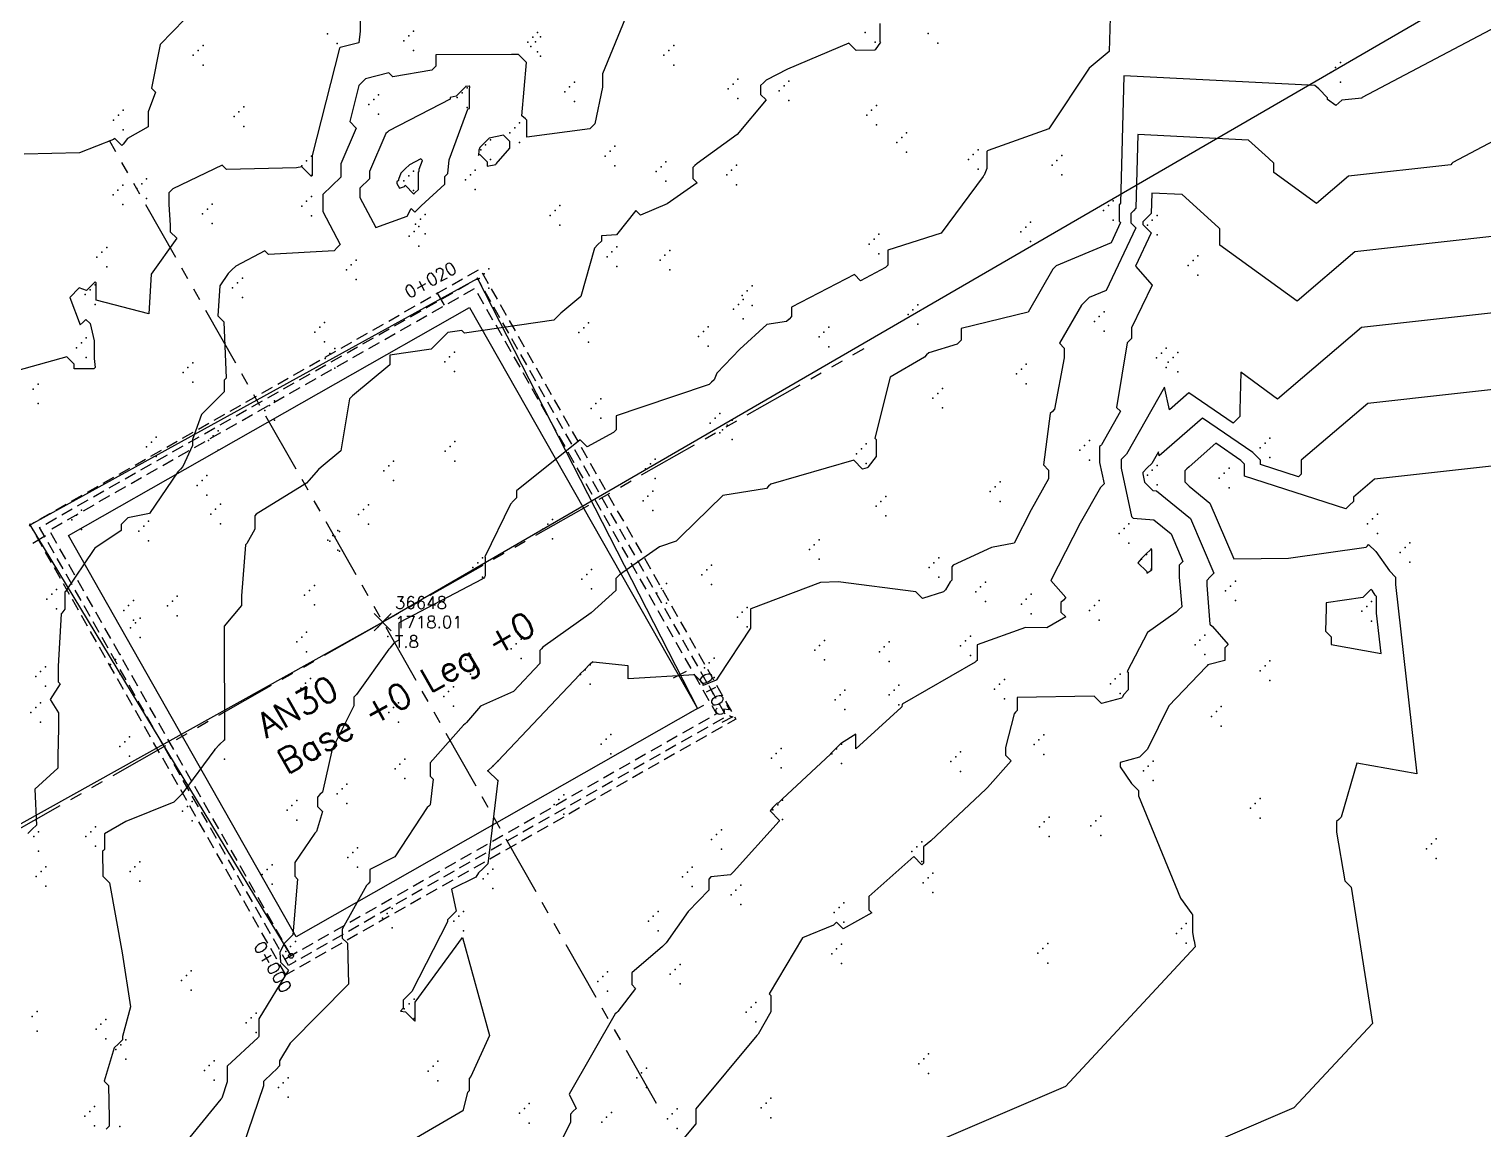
# Model space of a CAD drawing. Header units: metres. Extents: x 419582 to 423558, y 4805372 to 4807539.
# Drawn here: x 421297.74 to 421327.64, y 4806136.62 to 4806159.23 of the extents above; entities that cross this region are included whole.
import ezdxf

# ---------------------------------------------------------------- set-up
doc = ezdxf.new("R2010")
doc.units = ezdxf.units.M
doc.linetypes.add('HIDDEN', pattern=[0.375, 0.25, -0.125])
doc.linetypes.add('PHANTOM', pattern=[2.5, 1.25, -0.25, 0.25, -0.25, 0.25, -0.25])
for name, color, linetype in [('_pieds', 253, 'HIDDEN'), ('C-ROAD-CNTR-N', 92, 'Continuous'), ('C-ROAD-STAN', 11, 'Continuous'), ('C-ROAD-STAN-MAJR', 11, 'Continuous'), ('C-ROAD-STAN-MINR', 11, 'Continuous'), ('C-TINN', 4, 'Continuous'), ('C-TOPO-MAJR', 9, 'Continuous'), ('C-TOPO-MINR', 8, 'Continuous'), ('LS', 7, 'Continuous'), ('V-NODE', 1, 'Continuous'), ('V-NODE-TEXT', 11, 'Continuous')]:
    doc.layers.add(name, color=color, linetype=linetype)
doc.styles.get("Standard").update_dxf_attribs({"font": 'simplex.shx'})

# ---------------------------------------------------------------- blocks, each defined once
blk = doc.blocks.new('AN30 +0 +0')
at = {"linetype": 'PHANTOM', "flags": 128}
for points in [[(0, -11.382), (0, 11.382)], [(-11.382, 0), (11.382, 0)]]:
    blk.add_lwpolyline(points, dxfattribs=at)
at = {"flags": 128}
blk.add_lwpolyline([(-4.744, -4.744), (-4.744, 4.744), (4.744, 4.744), (4.744, -4.744)], close=True, dxfattribs=at)
at = {"layer": 'LS', "insert": (-3.273, -0.383), "char_height": 0.51577, "width": 9.13592, "attachment_point": 1}
blk.add_mtext('AN30\\PBase +0 Leg +0', dxfattribs=at)
blk = doc.blocks.new('*U67')
at = {"color": 0, "linetype": 'ByBlock', "lineweight": -2, "transparency": 16777216}
for p, q in [((-0.71, -0.71), (0.71, 0.71)), ((-0.71, 0.71), (0.71, -0.71))]:
    blk.add_line(p, q, dxfattribs=at)
blk = doc.blocks.new('AeccTickTriangle')
at = {"color": 0, "linetype": 'ByBlock', "lineweight": -2}
blk.add_lwpolyline([(0, 0.67), (-0.58, -0.33), (0.58, -0.33)], close=True, dxfattribs=at)
at = {"color": 0, "linetype": 'ByBlock', "lineweight": -2, "const_width": 0.0625}
blk.add_lwpolyline([(-0.03, 0, 1), (0.03, 0, 1)], format="xyb", close=True, dxfattribs=at)
blk = doc.blocks.new('AeccTickLine')
blk.add_line((0, -0.5), (0, 0.5))

msp = doc.modelspace()

# ---------------------------------------------------------------- linework, layer by layer
at = {"color": 31, "lineweight": 30, "true_color": 0xffbd7a, "elevation": 1718.013}
msp.add_lwpolyline([(423449.834, 4807399.592), (423130.593, 4807500.114), (421950.92, 4806612.998), (421795.045, 4806430.988), (421305.015, 4806147.038), (421305.015, 4806147.038), (420630.083, 4805770.97), (419765.157, 4805549.54), (419617.356, 4805580.088)], dxfattribs=at)
at = {"layer": '_pieds', "elevation": 1762.93, "flags": 128}
for points in [[(421303.023, 4806139.784), (421297.764, 4806149.037), (421307.017, 4806154.296), (421312.276, 4806145.043)], [(421303.077, 4806139.981), (421297.961, 4806148.983), (421306.963, 4806154.099), (421312.079, 4806145.097)], [(421303.131, 4806140.178), (421298.158, 4806148.929), (421306.909, 4806153.902), (421311.882, 4806145.151)]]:
    msp.add_lwpolyline(points, close=True, dxfattribs=at)
at = {"layer": 'C-ROAD-CNTR-N', "color": 92, "linetype": 'Continuous', "lineweight": -3, "flags": 128}
msp.add_lwpolyline([(421303.131, 4806140.178), (421297.764, 4806149.037), (421306.963, 4806154.099), (421311.489, 4806145.259)], dxfattribs=at)
at = {"layer": 'C-ROAD-STAN', "color": 11, "linetype": 'Continuous', "lineweight": -3}
msp.add_circle((421303.131, 4806140.178), 0.05, dxfattribs=at)
at = {"layer": 'C-TINN', "color": 4, "linetype": 'Continuous', "lineweight": -3}
for p in [(421305.65, 4806159.19, 1760.25), (421301.32, 4806158.89, 1759.25), (421303.88, 4806159.13, 1759.88), (421304.08, 4806158.93, 1759.88), (421305.45, 4806158.99, 1760.25), (421305.55, 4806159.09, 1760.25), (421308, 4806158.96, 1760.61), (421308.1, 4806159.06, 1760.61), (421308.16, 4806158.97, 1760.75), (421308.2, 4806159.16, 1760.61), (421308.26, 4806159.07, 1760.75), (421311, 4806158.89, 1761.44), (421314.94, 4806159.16, 1761.95), (421315.14, 4806158.96, 1761.95), (421316.23, 4806159.14, 1762.52), (421316.43, 4806158.94, 1762.52), (421301.12, 4806158.69, 1759.25), (421301.22, 4806158.79, 1759.25), (421305.65, 4806158.79, 1760.25), (421308.06, 4806158.87, 1760.75), (421308.2, 4806158.76, 1760.61), (421308.26, 4806158.67, 1760.75), (421310.8, 4806158.69, 1761.44), (421310.9, 4806158.79, 1761.44), (421301.32, 4806158.49, 1759.25), (421311, 4806158.49, 1761.44), (421324.51, 4806158.34, 1763.76), (421324.61, 4806158.44, 1763.76), (421324.71, 4806158.54, 1763.76), (421306.75, 4806158.02, 1762.05), (421308.86, 4806158.04, 1760.8), (421308.96, 4806158.14, 1760.8), (421312.12, 4806158, 1761.78), (421312.22, 4806158.1, 1761.78), (421312.32, 4806158.2, 1761.78), (421313.27, 4806158.06, 1762.18), (421313.37, 4806158.16, 1762.18), (421324.71, 4806158.14, 1763.76), (421304.73, 4806157.68, 1761.51), (421304.83, 4806157.78, 1761.51), (421304.93, 4806157.88, 1761.51), (421306.55, 4806157.82, 1762.05), (421306.65, 4806157.92, 1762.05), (421308.76, 4806157.94, 1760.8), (421308.96, 4806157.74, 1760.8), (421312.32, 4806157.8, 1761.78), (421313.17, 4806157.96, 1762.18), (421313.37, 4806157.76, 1762.18), (421299.58, 4806157.46, 1758.83), (421299.68, 4806157.56, 1758.83), (421301.96, 4806157.43, 1759.59), (421302.06, 4806157.53, 1759.59), (421302.16, 4806157.63, 1759.59), (421304.93, 4806157.48, 1761.51), (421306.75, 4806157.62, 1762.05), (421314.97, 4806157.46, 1762.37), (421315.07, 4806157.56, 1762.37), (421315.17, 4806157.66, 1762.37), (421299.48, 4806157.36, 1758.83), (421299.68, 4806157.16, 1758.83), (421302.16, 4806157.23, 1759.59), (421307.63, 4806157.1, 1761.03), (421307.73, 4806157.2, 1761.03), (421307.83, 4806157.3, 1761.03), (421315.17, 4806157.26, 1762.37), (421315.79, 4806157.1, 1762.72), (421307.13, 4806156.85, 1760.94), (421307.23, 4806156.95, 1760.94), (421307.83, 4806156.9, 1761.03), (421309.79, 4806156.82, 1761.2), (421315.59, 4806156.9, 1762.72), (421315.69, 4806157, 1762.72), (421303.45, 4806156.52, 1759.98), (421303.55, 4806156.62, 1759.98), (421307.03, 4806156.75, 1760.94), (421307.23, 4806156.55, 1760.94), (421309.59, 4806156.62, 1761.2), (421309.69, 4806156.72, 1761.2), (421310.84, 4806156.5, 1761.85), (421315.79, 4806156.7, 1762.72), (421317.06, 4806156.55, 1762.97), (421317.16, 4806156.65, 1762.97), (421317.26, 4806156.75, 1762.97), (421318.88, 4806156.53, 1763.22), (421318.98, 4806156.63, 1763.22), (421303.35, 4806156.42, 1759.98), (421303.55, 4806156.22, 1759.98), (421305.55, 4806156.21, 1763.19), (421305.65, 4806156.31, 1763.19), (421306.82, 4806156.23, 1761.21), (421306.92, 4806156.33, 1761.21), (421309.79, 4806156.42, 1761.2), (421310.64, 4806156.3, 1761.85), (421310.74, 4806156.4, 1761.85), (421312.09, 4806156.23, 1762.19), (421312.19, 4806156.33, 1762.19), (421312.29, 4806156.43, 1762.19), (421317.26, 4806156.35, 1762.97), (421318.78, 4806156.43, 1763.22), (421318.98, 4806156.23, 1763.22), (421299.57, 4806155.92, 1759.48), (421299.67, 4806156.02, 1759.48), (421299.96, 4806155.95, 1759.78), (421300.06, 4806156.05, 1759.78), (421300.16, 4806156.15, 1759.78), (421305.45, 4806156.11, 1763.19), (421305.65, 4806155.91, 1763.19), (421306.72, 4806156.13, 1761.21), (421306.92, 4806155.93, 1761.21), (421310.84, 4806156.1, 1761.85), (421312.29, 4806156.03, 1762.19), (421299.47, 4806155.82, 1759.48), (421299.67, 4806155.62, 1759.48), (421300.16, 4806155.75, 1759.78), (421301.51, 4806155.63, 1760.33), (421303.35, 4806155.59, 1760.69), (421303.45, 4806155.69, 1760.69), (421303.55, 4806155.79, 1760.69), (421308.66, 4806155.6, 1761.62), (421319.94, 4806155.6, 1763.52), (421320.04, 4806155.7, 1763.52), (421301.31, 4806155.43, 1760.33), (421301.41, 4806155.53, 1760.33), (421303.55, 4806155.39, 1760.69), (421305.79, 4806155.32, 1761.34), (421305.89, 4806155.42, 1761.34), (421308.46, 4806155.4, 1761.62), (421308.56, 4806155.5, 1761.62), (421319.84, 4806155.5, 1763.52), (421320.04, 4806155.3, 1763.52), (421320.84, 4806155.3, 1766.38), (421320.94, 4806155.4, 1766.38), (421301.51, 4806155.23, 1760.33), (421305.66, 4806155.07, 1761.33), (421305.69, 4806155.22, 1761.34), (421305.76, 4806155.17, 1761.33), (421305.89, 4806155.02, 1761.34), (421308.66, 4806155.2, 1761.62), (421315.22, 4806155.01, 1762.82), (421318.14, 4806155.06, 1763.23), (421318.24, 4806155.16, 1763.23), (421318.34, 4806155.26, 1763.23), (421320.74, 4806155.2, 1766.38), (421320.94, 4806155, 1766.38), (421299.34, 4806154.74, 1759.35), (421305.56, 4806154.97, 1761.33), (421305.76, 4806154.77, 1761.33), (421309.83, 4806154.75, 1762.14), (421315.02, 4806154.81, 1762.82), (421315.12, 4806154.91, 1762.82), (421318.34, 4806154.86, 1763.23), (421299.14, 4806154.54, 1759.35), (421299.24, 4806154.64, 1759.35), (421304.47, 4806154.48, 1761.17), (421309.63, 4806154.55, 1762.14), (421309.73, 4806154.65, 1762.14), (421310.72, 4806154.48, 1762.31), (421310.82, 4806154.58, 1762.31), (421310.92, 4806154.68, 1762.31), (421315.22, 4806154.61, 1762.82), (421321.68, 4806154.47, 1766.41), (421321.78, 4806154.57, 1766.41), (421299.34, 4806154.34, 1759.35), (421302.13, 4806154.11, 1761.19), (421304.27, 4806154.28, 1761.17), (421304.37, 4806154.38, 1761.17), (421307, 4806154.1, 1761.64), (421307.1, 4806154.2, 1761.64), (421307.2, 4806154.3, 1761.64), (421309.83, 4806154.35, 1762.14), (421310.92, 4806154.28, 1762.31), (421321.58, 4806154.37, 1766.41), (421321.78, 4806154.17, 1766.41), (421299, 4806153.87, 1760.08), (421299.1, 4806153.97, 1760.08), (421301.93, 4806153.91, 1761.19), (421302.03, 4806154.01, 1761.19), (421304.47, 4806154.08, 1761.17), (421307.2, 4806153.9, 1761.64), (421312.51, 4806153.85, 1762.67), (421312.61, 4806153.95, 1762.67), (421298.9, 4806153.77, 1760.08), (421299.1, 4806153.57, 1760.08), (421302.13, 4806153.71, 1761.19), (421312.33, 4806153.57, 1762.86), (421312.41, 4806153.75, 1762.67), (421312.43, 4806153.67, 1762.86), (421312.61, 4806153.55, 1762.67), (421316.02, 4806153.56, 1763.62), (421303.82, 4806153.2, 1761.62), (421312.23, 4806153.47, 1762.86), (421312.43, 4806153.27, 1762.86), (421315.82, 4806153.36, 1763.62), (421315.92, 4806153.46, 1763.62), (421319.65, 4806153.22, 1765.45), (421319.75, 4806153.32, 1765.45), (421319.85, 4806153.42, 1765.45), (421303.62, 4806153, 1761.62), (421303.72, 4806153.1, 1761.62), (421309.05, 4806152.99, 1762.14), (421309.15, 4806153.09, 1762.14), (421309.25, 4806153.19, 1762.14), (421311.51, 4806152.91, 1762.81), (421311.61, 4806153.01, 1762.81), (421311.71, 4806153.11, 1762.81), (421313.99, 4806152.9, 1763.31), (421314.09, 4806153, 1763.31), (421314.19, 4806153.1, 1763.31), (421316.02, 4806153.16, 1763.62), (421319.85, 4806153.02, 1765.45), (421298.72, 4806152.68, 1759.94), (421298.82, 4806152.78, 1759.94), (421298.92, 4806152.88, 1759.94), (421303.82, 4806152.8, 1761.62), (421304.03, 4806152.66, 1761.85), (421309.25, 4806152.79, 1762.14), (421311.71, 4806152.71, 1762.81), (421314.19, 4806152.7, 1763.31), (421321.13, 4806152.67, 1766.7), (421298.92, 4806152.48, 1759.94), (421301.11, 4806152.37, 1760.68), (421303.83, 4806152.46, 1761.85), (421303.93, 4806152.56, 1761.85), (421306.29, 4806152.39, 1762.15), (421306.39, 4806152.49, 1762.15), (421306.49, 4806152.59, 1762.15), (421318.25, 4806152.34, 1764.57), (421320.93, 4806152.47, 1766.7), (421321.03, 4806152.57, 1766.7), (421321.17, 4806152.38, 1766.18), (421321.27, 4806152.48, 1766.18), (421321.37, 4806152.58, 1766.18), (421300.91, 4806152.17, 1760.68), (421301.01, 4806152.27, 1760.68), (421304.03, 4806152.26, 1761.85), (421306.49, 4806152.19, 1762.15), (421318.05, 4806152.14, 1764.57), (421318.15, 4806152.24, 1764.57), (421321.13, 4806152.27, 1766.7), (421321.37, 4806152.18, 1766.18), (421297.83, 4806151.83, 1760.18), (421297.93, 4806151.93, 1760.18), (421301.11, 4806151.97, 1760.68), (421316.43, 4806151.74, 1764.48), (421316.53, 4806151.84, 1764.48), (421318.25, 4806151.94, 1764.57), (421297.93, 4806151.53, 1760.18), (421302.69, 4806151.49, 1761.46), (421302.79, 4806151.59, 1761.46), (421309.3, 4806151.43, 1762.89), (421309.4, 4806151.53, 1762.89), (421309.5, 4806151.63, 1762.89), (421316.33, 4806151.64, 1764.48), (421316.53, 4806151.44, 1764.48), (421302.59, 4806151.39, 1761.46), (421302.79, 4806151.19, 1761.46), (421309.5, 4806151.23, 1762.89), (421311.75, 4806151.13, 1763.19), (421311.85, 4806151.23, 1763.19), (421311.95, 4806151.33, 1763.19), (421312.2, 4806151.19, 1763.33), (421300.36, 4806150.84, 1760.41), (421301.53, 4806150.87, 1761.26), (421301.63, 4806150.97, 1761.26), (421311.95, 4806150.93, 1763.19), (421312, 4806150.99, 1763.33), (421312.1, 4806151.09, 1763.33), (421323.26, 4806150.82, 1767.4), (421300.16, 4806150.64, 1760.41), (421300.26, 4806150.74, 1760.41), (421301.43, 4806150.77, 1761.26), (421301.63, 4806150.57, 1761.26), (421306.3, 4806150.55, 1762.52), (421306.4, 4806150.65, 1762.52), (421306.5, 4806150.75, 1762.52), (421312.2, 4806150.79, 1763.33), (421314.86, 4806150.6, 1763.93), (421314.96, 4806150.7, 1763.93), (421319.35, 4806150.57, 1765.53), (421319.45, 4806150.67, 1765.53), (421319.55, 4806150.77, 1765.53), (421323.06, 4806150.62, 1767.4), (421323.16, 4806150.72, 1767.4), (421300.36, 4806150.44, 1760.41), (421305.14, 4806150.25, 1762.35), (421305.24, 4806150.35, 1762.35), (421306.5, 4806150.35, 1762.52), (421310.52, 4806150.29, 1763.28), (421310.62, 4806150.39, 1763.28), (421314.76, 4806150.5, 1763.93), (421314.96, 4806150.3, 1763.93), (421319.55, 4806150.37, 1765.53), (421320.94, 4806150.26, 1768.21), (421323.26, 4806150.42, 1767.4), (421301.3, 4806149.95, 1761.53), (421301.4, 4806150.05, 1761.53), (421305.04, 4806150.15, 1762.35), (421305.24, 4806149.95, 1762.35), (421310.42, 4806150.19, 1763.28), (421310.62, 4806149.99, 1763.28), (421317.71, 4806149.92, 1764.37), (421320.74, 4806150.06, 1768.21), (421320.84, 4806150.16, 1768.21), (421322.22, 4806150, 1769.99), (421322.32, 4806150.1, 1769.99), (421322.42, 4806150.2, 1769.99), (421301.2, 4806149.85, 1761.53), (421301.4, 4806149.65, 1761.53), (421310.47, 4806149.63, 1763.24), (421310.57, 4806149.73, 1763.24), (421315.36, 4806149.62, 1764.61), (421317.51, 4806149.72, 1764.37), (421317.61, 4806149.82, 1764.37), (421320.94, 4806149.86, 1768.21), (421322.42, 4806149.8, 1769.99), (421298.82, 4806149.34, 1760.82), (421301.58, 4806149.36, 1761.79), (421301.68, 4806149.46, 1761.79), (421304.62, 4806149.35, 1762.49), (421304.72, 4806149.45, 1762.49), (421310.37, 4806149.53, 1763.24), (421310.57, 4806149.33, 1763.24), (421315.16, 4806149.42, 1764.61), (421315.26, 4806149.52, 1764.61), (421317.71, 4806149.52, 1764.37), (421298.62, 4806149.14, 1760.82), (421298.72, 4806149.24, 1760.82), (421300.1, 4806149.01, 1761.08), (421300.2, 4806149.11, 1761.08), (421301.48, 4806149.26, 1761.79), (421301.68, 4806149.06, 1761.79), (421304.52, 4806149.25, 1762.49), (421304.72, 4806149.05, 1762.49), (421308.41, 4806149.05, 1763.28), (421308.51, 4806149.15, 1763.28), (421315.36, 4806149.22, 1764.61), (421320.36, 4806149.06, 1766.79), (421325.27, 4806149.06, 1769.46), (421325.37, 4806149.16, 1769.46), (421325.47, 4806149.26, 1769.46), (421298.82, 4806148.94, 1760.82), (421300, 4806148.91, 1761.08), (421300.2, 4806148.71, 1761.08), (421303.89, 4806148.72, 1762.45), (421303.99, 4806148.82, 1762.45), (421304.03, 4806148.8, 1762.53), (421304.09, 4806148.92, 1762.45), (421304.13, 4806148.9, 1762.53), (421308.31, 4806148.95, 1763.28), (421308.51, 4806148.75, 1763.28), (421313.99, 4806148.73, 1764.84), (421320.16, 4806148.86, 1766.79), (421320.26, 4806148.96, 1766.79), (421325.47, 4806148.86, 1769.46), (421303.93, 4806148.7, 1762.53), (421304.09, 4806148.52, 1762.45), (421304.13, 4806148.5, 1762.53), (421313.79, 4806148.53, 1764.84), (421313.89, 4806148.63, 1764.84), (421320.36, 4806148.66, 1766.79), (421320.72, 4806148.43, 1765.98), (421320.82, 4806148.53, 1765.98), (421325.94, 4806148.47, 1769.77), (421326.04, 4806148.57, 1769.77), (421326.14, 4806148.67, 1769.77), (421306.87, 4806148.16, 1762.99), (421306.97, 4806148.26, 1762.99), (421307.07, 4806148.36, 1762.99), (421309.31, 4806148.12, 1763.54), (421311.68, 4806148.11, 1764.83), (421311.78, 4806148.21, 1764.83), (421313.99, 4806148.33, 1764.84), (421316.25, 4806148.16, 1764.79), (421316.35, 4806148.26, 1764.79), (421316.45, 4806148.36, 1764.79), (421320.62, 4806148.33, 1765.98), (421320.82, 4806148.13, 1765.98), (421326.14, 4806148.27, 1769.77), (421307.07, 4806147.96, 1762.99), (421309.11, 4806147.92, 1763.54), (421309.21, 4806148.02, 1763.54), (421310.85, 4806147.83, 1764.77), (421311.58, 4806148.01, 1764.83), (421316.45, 4806147.96, 1764.79), (421317.41, 4806147.86, 1765.47), (421322.55, 4806147.88, 1768.69), (421298.21, 4806147.61, 1760.93), (421298.31, 4806147.71, 1760.93), (421300.79, 4806147.57, 1761.49), (421303.41, 4806147.59, 1762.5), (421303.51, 4806147.69, 1762.5), (421303.61, 4806147.79, 1762.5), (421309.31, 4806147.72, 1763.54), (421310.65, 4806147.63, 1764.77), (421310.75, 4806147.73, 1764.77), (421311.78, 4806147.81, 1764.83), (421317.21, 4806147.66, 1765.47), (421317.31, 4806147.76, 1765.47), (421318.35, 4806147.61, 1765.77), (421322.35, 4806147.68, 1768.69), (421322.45, 4806147.78, 1768.69), (421298.11, 4806147.51, 1760.93), (421298.31, 4806147.31, 1760.93), (421299.69, 4806147.28, 1761.51), (421299.79, 4806147.38, 1761.51), (421299.89, 4806147.48, 1761.51), (421300.59, 4806147.37, 1761.49), (421300.69, 4806147.47, 1761.49), (421303.61, 4806147.39, 1762.5), (421310.85, 4806147.43, 1764.77), (421312.41, 4806147.24, 1764.98), (421312.51, 4806147.34, 1764.98), (421317.41, 4806147.46, 1765.47), (421318.15, 4806147.41, 1765.77), (421318.25, 4806147.51, 1765.77), (421319.55, 4806147.28, 1766.22), (421319.65, 4806147.38, 1766.22), (421319.75, 4806147.48, 1766.22), (421322.55, 4806147.48, 1768.69), (421325.15, 4806147.26, 1767.73), (421325.25, 4806147.36, 1767.73), (421325.35, 4806147.46, 1767.73), (421299.83, 4806146.92, 1761.71), (421299.89, 4806147.08, 1761.51), (421299.93, 4806147.02, 1761.71), (421300.03, 4806147.12, 1761.71), (421300.79, 4806147.17, 1761.49), (421304.92, 4806146.94, 1762.93), (421305.02, 4806147.04, 1762.93), (421305.12, 4806147.14, 1762.93), (421312.31, 4806147.14, 1764.98), (421312.51, 4806146.94, 1764.98), (421318.35, 4806147.21, 1765.77), (421319.75, 4806147.08, 1766.22), (421325.35, 4806147.06, 1767.73), (421300.03, 4806146.72, 1761.71), (421303.25, 4806146.63, 1762.79), (421303.35, 4806146.73, 1762.79), (421303.45, 4806146.83, 1762.79), (421305.12, 4806146.74, 1762.93), (421307.86, 4806146.69, 1763.53), (421314.1, 4806146.66, 1765.4), (421315.43, 4806146.63, 1765.43), (421317, 4806146.65, 1765.78), (421317.1, 4806146.75, 1765.78), (421321.82, 4806146.67, 1767.77), (421321.92, 4806146.77, 1767.77), (421299.62, 4806146.37, 1761.74), (421303.45, 4806146.43, 1762.79), (421306.82, 4806146.37, 1763.42), (421307.66, 4806146.49, 1763.53), (421307.76, 4806146.59, 1763.53), (421313.9, 4806146.46, 1765.4), (421314, 4806146.56, 1765.4), (421315.23, 4806146.43, 1765.43), (421315.33, 4806146.53, 1765.43), (421316.9, 4806146.55, 1765.78), (421317.1, 4806146.35, 1765.78), (421321.72, 4806146.57, 1767.77), (421321.92, 4806146.37, 1767.77), (421297.98, 4806146.02, 1760.82), (421298.08, 4806146.12, 1760.82), (421299.42, 4806146.17, 1761.74), (421299.52, 4806146.27, 1761.74), (421306.62, 4806146.17, 1763.42), (421306.72, 4806146.27, 1763.42), (421307.86, 4806146.29, 1763.53), (421309.18, 4806146.06, 1765.01), (421309.28, 4806146.16, 1765.01), (421311.63, 4806146.1, 1764.98), (421311.73, 4806146.2, 1764.98), (421311.83, 4806146.3, 1764.98), (421314.1, 4806146.26, 1765.4), (421315.43, 4806146.23, 1765.43), (421323.06, 4806146.04, 1768.41), (421323.16, 4806146.14, 1768.41), (421323.26, 4806146.24, 1768.41), (421297.88, 4806145.92, 1760.82), (421298.08, 4806145.72, 1760.82), (421299.62, 4806145.97, 1761.74), (421303.43, 4806145.78, 1762.59), (421303.53, 4806145.88, 1762.59), (421306.82, 4806145.97, 1763.42), (421309.08, 4806145.96, 1765.01), (421309.28, 4806145.76, 1765.01), (421311.83, 4806145.9, 1764.98), (421315.63, 4806145.74, 1765.97), (421317.7, 4806145.76, 1766.88), (421317.8, 4806145.86, 1766.88), (421319.98, 4806145.77, 1766.92), (421320.08, 4806145.87, 1766.92), (421320.18, 4806145.97, 1766.92), (421323.26, 4806145.84, 1768.41), (421303.33, 4806145.68, 1762.59), (421303.53, 4806145.48, 1762.59), (421306.27, 4806145.51, 1763.58), (421306.37, 4806145.61, 1763.58), (421306.47, 4806145.71, 1763.58), (421314.32, 4806145.44, 1765.63), (421314.42, 4806145.54, 1765.63), (421314.52, 4806145.64, 1765.63), (421315.43, 4806145.54, 1765.97), (421315.53, 4806145.64, 1765.97), (421317.6, 4806145.66, 1766.88), (421317.8, 4806145.46, 1766.88), (421320.18, 4806145.57, 1766.92), (421297.78, 4806145.18, 1760.9), (421297.88, 4806145.28, 1760.9), (421297.98, 4806145.38, 1760.9), (421305.14, 4806145.18, 1763.33), (421305.24, 4806145.28, 1763.33), (421305.34, 4806145.38, 1763.33), (421306.47, 4806145.31, 1763.58), (421314.52, 4806145.24, 1765.63), (421315.63, 4806145.34, 1765.97), (421322.16, 4806145.2, 1768.94), (421322.26, 4806145.3, 1768.94), (421297.98, 4806144.98, 1760.9), (421305.34, 4806144.98, 1763.33), (421322.06, 4806145.1, 1768.94), (421322.26, 4806144.9, 1768.94), (421299.71, 4806144.58, 1761.34), (421299.81, 4806144.68, 1761.34), (421301.76, 4806144.62, 1762), (421309.51, 4806144.53, 1765.17), (421309.61, 4806144.63, 1765.17), (421309.71, 4806144.73, 1765.17), (421314.45, 4806144.53, 1766.01), (421318.51, 4806144.62, 1767.25), (421318.61, 4806144.72, 1767.25), (421299.61, 4806144.48, 1761.34), (421299.81, 4806144.28, 1761.34), (421301.56, 4806144.42, 1762), (421301.66, 4806144.52, 1762), (421309.71, 4806144.33, 1765.17), (421313.01, 4806144.24, 1765.55), (421313.11, 4806144.34, 1765.55), (421313.21, 4806144.44, 1765.55), (421314.25, 4806144.33, 1766.01), (421314.35, 4806144.43, 1766.01), (421316.8, 4806144.27, 1766.61), (421316.9, 4806144.37, 1766.61), (421318.41, 4806144.52, 1767.25), (421318.61, 4806144.32, 1767.25), (421301.76, 4806144.22, 1762), (421305.27, 4806144.02, 1763.56), (421305.37, 4806144.12, 1763.56), (421305.47, 4806144.22, 1763.56), (421307.18, 4806143.98, 1765), (421307.28, 4806144.08, 1765), (421307.38, 4806144.18, 1765), (421313.21, 4806144.04, 1765.55), (421314.45, 4806144.13, 1766.01), (421316.7, 4806144.17, 1766.61), (421316.9, 4806143.97, 1766.61), (421320.66, 4806143.98, 1768.23), (421320.76, 4806144.08, 1768.23), (421320.86, 4806144.18, 1768.23), (421304.28, 4806143.71, 1763.28), (421305.47, 4806143.82, 1763.56), (421307.38, 4806143.78, 1765), (421320.86, 4806143.78, 1768.23), (421301.1, 4806143.35, 1762.13), (421303.25, 4806143.37, 1762.71), (421304.08, 4806143.51, 1763.28), (421304.18, 4806143.61, 1763.28), (421308.64, 4806143.39, 1765.1), (421308.74, 4806143.49, 1765.1), (421313.24, 4806143.38, 1766.02), (421323.06, 4806143.41, 1768.54), (421300.9, 4806143.15, 1762.13), (421301, 4806143.25, 1762.13), (421303.05, 4806143.17, 1762.71), (421303.15, 4806143.27, 1762.71), (421304.28, 4806143.31, 1763.28), (421308.54, 4806143.29, 1765.1), (421308.74, 4806143.09, 1765.1), (421313.04, 4806143.18, 1766.02), (421313.14, 4806143.28, 1766.02), (421318.72, 4806143.03, 1767.83), (421319.78, 4806143.05, 1767.4), (421322.86, 4806143.21, 1768.54), (421322.96, 4806143.31, 1768.54), (421297.94, 4806142.73, 1761.03), (421299.01, 4806142.73, 1761.93), (421299.11, 4806142.83, 1761.93), (421301.1, 4806142.95, 1762.13), (421303.25, 4806142.97, 1762.71), (421311.98, 4806142.77, 1765.66), (421313.24, 4806142.98, 1766.02), (421318.52, 4806142.83, 1767.83), (421318.62, 4806142.93, 1767.83), (421319.58, 4806142.85, 1767.4), (421319.68, 4806142.95, 1767.4), (421323.06, 4806143.01, 1768.54), (421297.84, 4806142.63, 1761.03), (421298.91, 4806142.63, 1761.93), (421299.11, 4806142.43, 1761.93), (421311.78, 4806142.57, 1765.66), (421311.88, 4806142.67, 1765.66), (421316.1, 4806142.52, 1766.93), (421318.72, 4806142.63, 1767.83), (421319.78, 4806142.65, 1767.4), (421326.58, 4806142.48, 1769.54), (421326.68, 4806142.58, 1769.54), (421297.94, 4806142.33, 1761.03), (421304.3, 4806142.2, 1763.54), (421304.4, 4806142.3, 1763.54), (421304.5, 4806142.4, 1763.54), (421311.98, 4806142.37, 1765.66), (421315.9, 4806142.32, 1766.93), (421316, 4806142.42, 1766.93), (421326.48, 4806142.38, 1769.54), (421326.68, 4806142.18, 1769.54), (421297.99, 4806141.91, 1761.41), (421298.09, 4806142.01, 1761.41), (421299.82, 4806141.91, 1762.28), (421299.92, 4806142.01, 1762.28), (421300.02, 4806142.11, 1762.28), (421302.54, 4806141.85, 1762.77), (421302.64, 4806141.95, 1762.77), (421302.74, 4806142.05, 1762.77), (421304.5, 4806142, 1763.54), (421307.18, 4806141.86, 1765.09), (421307.28, 4806141.96, 1765.09), (421311.28, 4806141.9, 1765.85), (421311.38, 4806142, 1765.85), (421316.1, 4806142.12, 1766.93), (421316.33, 4806141.88, 1767.37), (421297.89, 4806141.81, 1761.41), (421298.09, 4806141.61, 1761.41), (421300.02, 4806141.71, 1762.28), (421302.74, 4806141.65, 1762.77), (421307.08, 4806141.76, 1765.09), (421307.28, 4806141.56, 1765.09), (421311.18, 4806141.8, 1765.85), (421311.38, 4806141.6, 1765.85), (421312.38, 4806141.63, 1766.2), (421316.13, 4806141.68, 1767.37), (421316.23, 4806141.78, 1767.37), (421312.18, 4806141.43, 1766.2), (421312.28, 4806141.53, 1766.2), (421314.5, 4806141.27, 1766.83), (421316.33, 4806141.48, 1767.37), (421305.01, 4806140.95, 1764.83), (421305.11, 4806141.05, 1764.83), (421305.21, 4806141.15, 1764.83), (421306.58, 4806140.99, 1765.02), (421306.68, 4806141.09, 1765.02), (421310.58, 4806140.99, 1765.82), (421310.68, 4806141.09, 1765.82), (421312.38, 4806141.23, 1766.2), (421314.3, 4806141.07, 1766.83), (421314.4, 4806141.17, 1766.83), (421305.21, 4806140.75, 1764.83), (421306.48, 4806140.89, 1765.02), (421306.68, 4806140.69, 1765.02), (421310.48, 4806140.89, 1765.82), (421310.68, 4806140.69, 1765.82), (421314.5, 4806140.87, 1766.83), (421321.34, 4806140.64, 1767.95), (421321.44, 4806140.74, 1767.95), (421321.54, 4806140.84, 1767.95), (421303.12, 4806140.37, 1763.03), (421303.22, 4806140.47, 1763.03), (421314.45, 4806140.42, 1767.38), (421318.69, 4806140.43, 1767.66), (421321.54, 4806140.44, 1767.95), (421303.02, 4806140.27, 1763.03), (421303.22, 4806140.07, 1763.03), (421314.25, 4806140.22, 1767.38), (421314.35, 4806140.32, 1767.38), (421318.49, 4806140.23, 1767.66), (421318.59, 4806140.33, 1767.66), (421300.98, 4806139.77, 1762.54), (421301.08, 4806139.87, 1762.54), (421309.54, 4806139.75, 1765.8), (421309.64, 4806139.85, 1765.8), (421310.93, 4806139.8, 1766.32), (421311.03, 4806139.9, 1766.32), (421311.13, 4806140, 1766.32), (421314.45, 4806140.02, 1767.38), (421318.69, 4806140.03, 1767.66), (421300.88, 4806139.67, 1762.54), (421301.08, 4806139.47, 1762.54), (421309.44, 4806139.65, 1765.8), (421309.64, 4806139.45, 1765.8), (421311.13, 4806139.6, 1766.32), (421305.56, 4806139.19, 1765.02), (421305.66, 4806139.29, 1765.02), (421312.69, 4806139.22, 1766.92), (421297.81, 4806138.93, 1761.5), (421297.91, 4806139.03, 1761.5), (421299.32, 4806138.87, 1761.74), (421302.31, 4806138.9, 1762.86), (421302.41, 4806139, 1762.86), (421305.46, 4806139.09, 1765.02), (421305.66, 4806138.89, 1765.02), (421312.49, 4806139.02, 1766.92), (421312.59, 4806139.12, 1766.92), (421297.91, 4806138.63, 1761.5), (421299.12, 4806138.67, 1761.74), (421299.22, 4806138.77, 1761.74), (421302.21, 4806138.8, 1762.86), (421302.41, 4806138.6, 1762.86), (421312.69, 4806138.82, 1766.92), (421299.32, 4806138.47, 1761.74), (421299.53, 4806138.25, 1762.05), (421299.63, 4806138.35, 1762.05), (421299.73, 4806138.45, 1762.05), (421299.73, 4806138.05, 1762.05), (421301.55, 4806138.02, 1762.64), (421306.15, 4806138.01, 1764.62), (421316.04, 4806137.96, 1767.4), (421316.14, 4806138.06, 1767.4), (421316.24, 4806138.16, 1767.4), (421301.35, 4806137.82, 1762.64), (421301.45, 4806137.92, 1762.64), (421303.07, 4806137.67, 1764.41), (421305.95, 4806137.81, 1764.62), (421306.05, 4806137.91, 1764.62), (421310.24, 4806137.67, 1766.56), (421310.34, 4806137.77, 1766.56), (421310.44, 4806137.87, 1766.56), (421316.24, 4806137.76, 1767.4), (421301.55, 4806137.62, 1762.64), (421302.87, 4806137.47, 1764.41), (421302.97, 4806137.57, 1764.41), (421306.15, 4806137.61, 1764.62), (421310.44, 4806137.47, 1766.56), (421299.09, 4806137.08, 1761.96), (421303.07, 4806137.27, 1764.41), (421308.03, 4806137.14, 1765.67), (421312.8, 4806137.05, 1767.42), (421312.9, 4806137.15, 1767.42), (421313, 4806137.25, 1767.42), (421298.89, 4806136.88, 1761.96), (421298.99, 4806136.98, 1761.96), (421307.83, 4806136.94, 1765.67), (421307.93, 4806137.04, 1765.67), (421309.52, 4806136.76, 1766.25), (421309.62, 4806136.86, 1766.25), (421309.72, 4806136.96, 1766.25), (421310.87, 4806136.83, 1766.88), (421310.97, 4806136.93, 1766.88), (421311.07, 4806137.03, 1766.88), (421313, 4806136.85, 1767.42), (421299.09, 4806136.68, 1761.96), (421299.61, 4806136.67, 1762.03), (421308.03, 4806136.74, 1765.67), (421311.07, 4806136.63, 1766.88)]:
    msp.add_point(p, dxfattribs=at)
at = {"layer": 'C-TOPO-MAJR', "color": 9, "linetype": 'Continuous', "lineweight": -3, "flags": 128}
for points, elevation in [([(421304.551, 4806159.41), (421304.551, 4806159.188), (421304.524, 4806158.949), (421304.143, 4806158.853), (421304.135, 4806158.845), (421304.128, 4806158.838), (421303.565, 4806156.634), (421303.568, 4806156.631), (421303.562, 4806156.617), (421303.562, 4806156.219), (421303.55, 4806156.208), (421303.547, 4806156.205), (421303.353, 4806156.399), (421303.35, 4806156.397), (421303.245, 4806156.375), (421301.8, 4806156.344), (421301.711, 4806156.433), (421300.7, 4806155.942), (421300.66, 4806155.902), (421300.62, 4806155.862), (421300.62, 4806155.622), (421300.647, 4806155.198), (421300.647, 4806155.063), (421300.779, 4806154.93), (421300.255, 4806154.188), (421300.205, 4806153.377), (421299.126, 4806153.654), (421299.126, 4806154.011), (421299.104, 4806154.032), (421299.015, 4806153.943), (421298.926, 4806153.854), (421298.772, 4806153.91), (421298.581, 4806153.711), (421298.797, 4806153.147), (421298.854, 4806153.204), (421298.911, 4806153.261), (421298.997, 4806153.176), (421299.081, 4806152.822), (421299.081, 4806152.455), (421299.104, 4806152.271), (421299.091, 4806152.258), (421299.078, 4806152.245), (421298.672, 4806152.243), (421298.672, 4806152.343), (421298.523, 4806152.492), (421297.509, 4806152.212)], 1760), ([(421332.213, 4806159.229), (421327.023, 4806156.487), (421327, 4806156.464), (421326.978, 4806156.441), (421324.875, 4806156.208), (421324.216, 4806155.646), (421323.339, 4806156.282), (421323.339, 4806156.47), (421323.233, 4806156.576), (421322.82, 4806156.949), (421320.545, 4806157.061), (421320.506, 4806155.545), (421320.454, 4806155.493), (421320.402, 4806155.441), (421320.402, 4806155.248), (421320.506, 4806155.145), (421319.894, 4806153.858), (421319.544, 4806153.712), (421319.464, 4806153.632), (421319.384, 4806153.552), (421318.934, 4806152.77), (421319.032, 4806152.672), (421319.032, 4806152.468), (421318.832, 4806151.416), (421318.787, 4806151.371), (421318.743, 4806151.326), (421318.601, 4806150.273), (421318.709, 4806150.164), (421318.709, 4806149.982), (421318.348, 4806149.348), (421317.998, 4806148.661), (421317.538, 4806148.569), (421316.746, 4806148.206), (421316.716, 4806148.175), (421316.716, 4806147.898), (421316.685, 4806147.867), (421316.588, 4806147.703), (421316.567, 4806147.682), (421316.545, 4806147.661), (421316.115, 4806147.524), (421315.981, 4806147.658), (421314.381, 4806147.869), (421314.021, 4806147.853), (421312.586, 4806147.308), (421312.581, 4806147.303), (421312.581, 4806146.922), (421312.576, 4806146.917), (421311.929, 4806145.927), (421311.878, 4806145.849), (421311.875, 4806145.845), (421311.871, 4806145.842), (421311.607, 4806145.735), (421311.607, 4806145.777), (421311.428, 4806145.956), (421310.063, 4806145.873), (421310.063, 4806146.14), (421309.345, 4806146.213), (421309.337, 4806146.221), (421309.28, 4806146.171), (421309.27, 4806146.164), (421309.171, 4806146.064), (421309.072, 4806145.965), (421309.072, 4806145.962), (421307.38, 4806144.18), (421307.28, 4806144.08), (421307.18, 4806143.98), (421307.38, 4806143.78), (421307.174, 4806142.069), (421307.079, 4806141.975), (421306.985, 4806141.881), (421306.93, 4806141.797), (421306.433, 4806141.549), (421306.525, 4806141.096), (421306.436, 4806141.007), (421306.346, 4806140.917), (421306.346, 4806140.875), (421305.613, 4806139.444), (421305.523, 4806139.354), (421305.434, 4806139.265), (421305.437, 4806139.1), (421305.382, 4806139.043), (421305.485, 4806139.026), (421305.675, 4806138.836), (421305.68, 4806138.841), (421305.684, 4806138.846), (421305.684, 4806139.226), (421306.654, 4806140.556), (421307.209, 4806138.538), (421306.83, 4806137.695), (421306.794, 4806137.659), (421306.794, 4806137.404), (421306.758, 4806137.368), (421306.665, 4806136.988), (421304.429, 4806135.688)], 1765)]:
    msp.add_lwpolyline(points, dxfattribs=dict(at, elevation=elevation))
at = {"layer": 'C-TOPO-MINR', "color": 8, "linetype": 'Continuous', "lineweight": -3, "flags": 128}
for points, elevation in [([(421331.569, 4806161.207), (421325.158, 4806157.82), (421325.153, 4806157.816), (421325.149, 4806157.811), (421324.742, 4806157.766), (421324.614, 4806157.657), (421324.445, 4806157.78), (421324.445, 4806157.817), (421324.263, 4806157.999), (421324.183, 4806158.071), (421320.259, 4806158.265), (421320.191, 4806155.65), (421320.174, 4806155.633), (421320.157, 4806155.616), (421320.157, 4806155.283), (421320.191, 4806155.25), (421319.993, 4806154.832), (421318.864, 4806154.361), (421318.829, 4806154.326), (421318.794, 4806154.291), (421318.288, 4806153.412), (421316.912, 4806153.072), (421316.912, 4806152.832), (421316.872, 4806152.792), (421316.832, 4806152.752), (421316.245, 4806152.577), (421316.201, 4806152.533), (421316.157, 4806152.488), (421315.452, 4806152.075), (421315.134, 4806150.82), (421315.16, 4806150.794), (421315.16, 4806150.445), (421315.001, 4806150.23), (421314.991, 4806150.22), (421314.981, 4806150.209), (421314.885, 4806150.179), (421314.701, 4806150.364), (421312.994, 4806149.876), (421312.95, 4806149.832), (421312.905, 4806149.787), (421312.012, 4806149.638), (421311.148, 4806148.795), (421311.101, 4806148.747), (421311.053, 4806148.699), (421310.709, 4806148.585), (421309.886, 4806148.012), (421309.849, 4806147.974), (421309.811, 4806147.937), (421309.811, 4806147.686), (421309.301, 4806147.232), (421308.311, 4806146.522), (421308.279, 4806146.49), (421308.247, 4806146.458), (421308.247, 4806146.185), (421307.707, 4806145.615), (421307.026, 4806145.313), (421306.739, 4806144.976), (421306.71, 4806144.946), (421306.68, 4806144.917), (421305.992, 4806144.147), (421305.992, 4806143.869), (421306.054, 4806143.808), (421305.991, 4806143.285), (421305.962, 4806143.256), (421305.933, 4806143.228), (421305.266, 4806142.21), (421304.753, 4806141.954), (421304.753, 4806141.697), (421304.718, 4806141.661), (421304.682, 4806141.626), (421304.185, 4806140.729), (421304.185, 4806140.544), (421304.292, 4806140.436), (421304.312, 4806139.592), (421303.115, 4806138.383), (421302.895, 4806138.022), (421302.895, 4806137.916), (421302.822, 4806137.842), (421302.748, 4806137.769), (421302.564, 4806137.597), (421302.564, 4806137.505), (421302.133, 4806136.238)], 1764), ([(421301.457, 4806159.959), (421300.442, 4806158.913), (421300.263, 4806158.017), (421300.344, 4806157.936), (421300.19, 4806157.531), (421300.19, 4806157.22), (421299.766, 4806156.979), (421299.677, 4806156.862), (421299.651, 4806156.836), (421299.504, 4806156.983), (421299.477, 4806156.957), (421298.777, 4806156.684), (421297.645, 4806156.656)], 1759), ([(421310.058, 4806159.575), (421309.535, 4806158.312), (421309.535, 4806158.037), (421309.375, 4806157.28), (421309.325, 4806157.23), (421309.275, 4806157.18), (421307.977, 4806157.01), (421307.977, 4806157.357), (421307.951, 4806157.383), (421307.876, 4806157.447), (421307.97, 4806158.545), (421307.808, 4806158.707), (421307.661, 4806158.705), (421306.108, 4806158.702), (421306.108, 4806158.469), (421306.067, 4806158.428), (421306.025, 4806158.386), (421305.221, 4806158.248), (421305.14, 4806158.329), (421304.664, 4806158.209), (421304.595, 4806158.14), (421304.527, 4806158.071), (421304.337, 4806157.327), (421304.47, 4806157.193), (421304.154, 4806156.458), (421304.154, 4806156.185), (421303.786, 4806155.83), (421303.786, 4806155.479), (421304.144, 4806154.802), (421304.08, 4806154.738), (421304.015, 4806154.673), (421302.67, 4806154.596), (421302.594, 4806154.672), (421301.993, 4806154.357), (421301.915, 4806154.28), (421301.837, 4806154.202), (421301.663, 4806153.954), (421301.625, 4806153.336), (421301.75, 4806153.211), (421301.799, 4806152.05), (421301.758, 4806152.009), (421301.758, 4806151.773), (421301.717, 4806151.732), (421301.397, 4806151.418), (421301.342, 4806151.363), (421301.287, 4806151.308), (421301.103, 4806150.791), (421301.103, 4806150.669), (421300.908, 4806150.235), (421300.855, 4806150.182), (421300.802, 4806150.129), (421300.219, 4806149.269), (421299.775, 4806149.181), (421299.706, 4806149.112), (421299.637, 4806149.042), (421299.637, 4806148.919), (421299.099, 4806148.559), (421299.073, 4806148.533), (421298.489, 4806147.67), (421298.477, 4806147.658), (421298.477, 4806147.306), (421298.415, 4806147.22), (421298.406, 4806147.211), (421298.342, 4806146.13), (421298.342, 4806145.808), (421298.381, 4806145.769), (421298.175, 4806145.45), (421298.35, 4806145.175), (421298.35, 4806144.866), (421298.338, 4806144.285), (421298.338, 4806144.033), (421297.859, 4806143.604), (421297.894, 4806142.866), (421297.807, 4806142.779), (421297.72, 4806142.692)], 1761), ([(421315.236, 4806159.341), (421315.236, 4806158.976), (421315.253, 4806158.958), (421315.144, 4806158.805), (421315.132, 4806158.793), (421314.755, 4806158.786), (421314.599, 4806158.943), (421313.343, 4806158.406), (421312.898, 4806158.178), (421312.843, 4806158.123), (421312.787, 4806158.068), (421312.787, 4806157.888), (421312.898, 4806157.778), (421312.304, 4806157.065), (421311.48, 4806156.469), (421311.436, 4806156.425), (421311.391, 4806156.381), (421311.391, 4806156.157), (421311.48, 4806156.069), (421310.866, 4806155.637), (421310.318, 4806155.402), (421310.221, 4806155.498), (421309.824, 4806154.999), (421309.515, 4806154.979), (421309.515, 4806154.871), (421309.442, 4806154.798), (421309.369, 4806154.725), (421309.091, 4806153.731), (421308.676, 4806153.389), (421308.604, 4806153.317), (421308.532, 4806153.245), (421306.699, 4806152.975), (421306.64, 4806153.034), (421306.356, 4806152.989), (421306.181, 4806152.818), (421306.096, 4806152.733), (421306.011, 4806152.649), (421305.16, 4806152.525), (421305.16, 4806152.325), (421304.393, 4806151.687), (421304.363, 4806151.657), (421304.333, 4806151.627), (421304.155, 4806150.559), (421303.749, 4806150.225), (421303.697, 4806150.173), (421303.499, 4806149.952), (421303.445, 4806149.897), (421302.415, 4806149.256), (421302.383, 4806149.225), (421302.383, 4806148.952), (421302.221, 4806148.655), (421302.192, 4806148.625), (421302.113, 4806147.58), (421302.113, 4806147.382), (421301.755, 4806146.958), (421301.76, 4806144.62), (421301.66, 4806144.52), (421301.56, 4806144.42), (421300.888, 4806143.503), (421300.804, 4806143.419), (421300.721, 4806143.336), (421299.736, 4806142.942), (421299.292, 4806142.686), (421299.292, 4806142.366), (421299.272, 4806142.346), (421299.252, 4806142.326), (421299.263, 4806141.813), (421299.399, 4806141.678), (421299.657, 4806140.237), (421299.827, 4806139.13), (421299.664, 4806138.518), (421299.664, 4806138.453), (421299.58, 4806138.369), (421299.496, 4806138.285), (421299.286, 4806137.6), (421299.374, 4806137.511), (421299.387, 4806136.846), (421299.387, 4806136.674), (421299.33, 4806136.617)], 1762), ([(421319.973, 4806159.469), (421319.955, 4806158.766), (421319.545, 4806158.426), (421318.712, 4806157.177), (421317.466, 4806156.736), (421317.454, 4806156.724), (421317.442, 4806156.712), (421317.442, 4806156.36), (421317.385, 4806156.224), (421317.373, 4806156.213), (421317.362, 4806156.201), (421316.502, 4806155.032), (421315.4, 4806154.684), (421315.4, 4806154.374), (421315.378, 4806154.351), (421315.355, 4806154.329), (421314.842, 4806154.055), (421314.715, 4806154.182), (421313.425, 4806153.512), (421313.425, 4806153.318), (421313.373, 4806153.266), (421313.322, 4806153.215), (421312.915, 4806153.155), (421312.361, 4806152.65), (421311.889, 4806152.155), (421311.83, 4806152.02), (421311.78, 4806151.97), (421311.73, 4806151.92), (421310.325, 4806151.447), (421309.816, 4806151.28), (421309.816, 4806150.993), (421309.788, 4806150.965), (421309.759, 4806150.937), (421309.221, 4806150.643), (421309.077, 4806150.787), (421307.769, 4806149.739), (421307.769, 4806149.592), (421307.706, 4806149.529), (421307.643, 4806149.466), (421307.113, 4806148.38), (421307.12, 4806148.373), (421307.12, 4806147.987), (421307.107, 4806147.959), (421307.085, 4806147.936), (421307.083, 4806147.935), (421307.064, 4806147.923), (421305.363, 4806147.03), (421305.349, 4806147.016), (421305.349, 4806146.673), (421305.334, 4806146.659), (421305.255, 4806146.618), (421305.244, 4806146.608), (421305.159, 4806146.502), (421305.141, 4806146.485), (421304.477, 4806145.548), (421304.422, 4806145.492), (421304.422, 4806145.314), (421303.976, 4806144.428), (421303.774, 4806143.543), (421303.723, 4806143.492), (421303.672, 4806143.441), (421303.672, 4806143.245), (421303.774, 4806143.143), (421303.652, 4806142.736), (421303.617, 4806142.701), (421303.206, 4806142.095), (421303.206, 4806141.814), (421303.266, 4806141.755), (421303.165, 4806140.606), (421303.076, 4806140.518), (421302.988, 4806140.429), (421302.901, 4806140.246), (421302.912, 4806140.046), (421303.077, 4806139.881), (421302.47, 4806138.88), (421302.47, 4806138.516), (421302.461, 4806138.507), (421302.452, 4806138.498), (421301.818, 4806137.908), (421301.818, 4806137.589), (421301.704, 4806137.254), (421301.685, 4806137.234), (421300.9, 4806136.266)], 1763), ([(421328.806, 4806155.072), (421325.009, 4806154.65), (421323.818, 4806153.635), (421322.233, 4806154.784), (421322.233, 4806155.122), (421322.202, 4806155.153), (421321.458, 4806155.826), (421320.831, 4806155.858), (421320.82, 4806155.44), (421320.734, 4806155.353), (421320.647, 4806155.266), (421320.647, 4806155.213), (421320.82, 4806155.04), (421320.495, 4806154.354), (421320.841, 4806153.964), (421320.413, 4806153.09), (421320.413, 4806152.866), (421320.369, 4806152.822), (421320.325, 4806152.778), (421320.104, 4806151.453), (421320.185, 4806151.373), (421319.794, 4806150.681), (421319.776, 4806150.663), (421319.759, 4806150.645), (421319.759, 4806150.316), (421319.852, 4806149.881), (421319.815, 4806149.844), (421319.778, 4806149.807), (421319.36, 4806149.075), (421318.758, 4806147.892), (421319.066, 4806147.544), (421319.014, 4806147.492), (421318.963, 4806147.441), (421318.963, 4806147.246), (421319.066, 4806147.144), (421318.676, 4806146.922), (421318.236, 4806146.93), (421317.24, 4806146.572), (421317.24, 4806146.252), (421317.22, 4806146.232), (421317.2, 4806146.212), (421315.695, 4806145.351), (421315.69, 4806145.295), (421315.685, 4806145.29), (421315.68, 4806145.285), (421314.745, 4806144.433), (421314.745, 4806144.732), (421314.452, 4806144.549), (421314.447, 4806144.554), (421314.349, 4806144.457), (421314.325, 4806144.43), (421314.227, 4806144.332), (421314.227, 4806144.324), (421313.239, 4806143.408), (421313.143, 4806143.312), (421313.134, 4806143.321), (421313.039, 4806143.225), (421312.981, 4806143.157), (421313.17, 4806142.968), (421313.17, 4806142.946), (421312.232, 4806141.904), (421312.169, 4806141.841), (421311.766, 4806141.799), (421311.723, 4806141.756), (421311.723, 4806141.527), (421311.3, 4806141.089), (421310.842, 4806140.442), (421310.806, 4806140.406), (421310.77, 4806140.37), (421310.136, 4806139.831), (421310.136, 4806139.585), (421310.213, 4806139.508), (421309.851, 4806139.034), (421309.824, 4806139.008), (421309.798, 4806138.982), (421308.849, 4806137.337), (421308.992, 4806137.038), (421308.935, 4806136.981), (421308.878, 4806136.924), (421308.878, 4806136.751), (421308.565, 4806136.132)], 1766), ([(421330.635, 4806153.702), (421325.142, 4806153.092), (421323.419, 4806151.624), (421322.662, 4806152.174), (421322.64, 4806151.397), (421322.64, 4806151.266), (421322.573, 4806151.199), (421322.506, 4806151.131), (421321.596, 4806151.754), (421321.196, 4806151.404), (421321.092, 4806151.871), (421320.312, 4806150.49), (421320.258, 4806150.435), (421320.203, 4806150.381), (421320.203, 4806150.2), (421320.416, 4806149.208), (421320.446, 4806149.178), (421320.875, 4806149.138), (421321.227, 4806148.853), (421321.471, 4806148.285), (421321.434, 4806148.248), (421321.396, 4806148.21), (421321.396, 4806147.961), (421321.447, 4806147.355), (421321.39, 4806147.298), (421321.333, 4806147.241), (421320.741, 4806146.823), (421320.325, 4806146.026), (421320.344, 4806146.008), (421320.344, 4806145.645), (421320.254, 4806145.551), (421320.222, 4806145.485), (421320.215, 4806145.479), (421320.209, 4806145.473), (421319.799, 4806145.364), (421319.648, 4806145.515), (421318.063, 4806145.49), (421318.063, 4806145.22), (421318.03, 4806145.188), (421317.998, 4806145.155), (421317.82, 4806144.461), (421317.82, 4806144.305), (421317.942, 4806144.183), (421317.45, 4806143.638), (421317.418, 4806143.606), (421316.288, 4806142.544), (421316.137, 4806142.418), (421316.137, 4806142.082), (421316.121, 4806142.066), (421316.105, 4806142.05), (421315.937, 4806142.218), (421315.013, 4806141.399), (421315.013, 4806141.125), (421315.076, 4806141.062), (421314.485, 4806140.731), (421314.346, 4806140.869), (421314.315, 4806140.838), (421314.285, 4806140.807), (421313.648, 4806140.545), (421312.961, 4806139.394), (421312.996, 4806139.359), (421312.996, 4806139.029), (421312.74, 4806138.569), (421312.724, 4806138.553), (421312.708, 4806138.537), (421311.454, 4806137.034), (421311.454, 4806136.723), (421311.102, 4806136.307)], 1767), ([(421332.464, 4806152.332), (421325.275, 4806151.535), (421323.904, 4806150.366), (421323.904, 4806150.082), (421323.875, 4806150.053), (421323.845, 4806150.024), (421323.065, 4806150.276), (421323.065, 4806150.369), (421322.912, 4806150.523), (421321.872, 4806151.234), (421320.984, 4806150.459), (421320.966, 4806150.54), (421320.831, 4806150.3), (421320.739, 4806150.208), (421320.647, 4806150.116), (421320.647, 4806150.084), (421320.684, 4806149.912), (421320.854, 4806149.742), (421320.929, 4806149.735), (421321.626, 4806149.17), (421322.11, 4806148.045), (421322.035, 4806147.971), (421321.96, 4806147.896), (421321.96, 4806147.795), (421322.028, 4806146.997), (421322.078, 4806146.947), (421322.402, 4806146.58), (421322.366, 4806146.544), (421322.33, 4806146.508), (421322.33, 4806146.251), (421321.987, 4806146.16), (421321.967, 4806146.14), (421321.948, 4806146.12), (421321.185, 4806145.319), (421320.741, 4806144.424), (421320.658, 4806144.342), (421320.576, 4806144.259), (421320.179, 4806144.154), (421320.179, 4806144.06), (421320.416, 4806143.722), (421320.561, 4806143.578), (421320.561, 4806143.467), (421321.419, 4806141.365), (421321.652, 4806141.041), (421321.669, 4806141.024), (421321.669, 4806140.658), (421321.695, 4806140.501), (421321.702, 4806140.495), (421321.722, 4806140.361), (421319.057, 4806137.494), (421313.873, 4806135.268)], 1768), ([(421334.293, 4806150.962), (421325.409, 4806149.977), (421324.977, 4806149.608), (421324.977, 4806149.519), (421324.899, 4806149.441), (421324.821, 4806149.364), (421322.741, 4806150.037), (421322.741, 4806150.284), (421322.665, 4806150.361), (421322.147, 4806150.714), (421321.597, 4806150.233), (421321.552, 4806150.189), (421321.508, 4806150.145), (421321.508, 4806149.922), (421321.597, 4806149.833), (421322.025, 4806149.486), (421322.519, 4806148.338), (421323.645, 4806148.355), (421325.238, 4806148.581), (421325.265, 4806148.608), (421325.291, 4806148.635), (421325.438, 4806148.488), (421325.717, 4806148.089), (421325.842, 4806147.964), (421325.842, 4806147.813), (421326.283, 4806143.917), (421325.046, 4806144.138), (421324.725, 4806143.028), (421324.679, 4806142.982), (421324.633, 4806142.936), (421324.633, 4806142.72), (421324.802, 4806141.721), (421324.934, 4806141.589), (421325.367, 4806138.79), (421323.751, 4806137.052), (421318.322, 4806134.72)], 1769)]:
    msp.add_lwpolyline(points, dxfattribs=dict(at, elevation=elevation))
for points, elevation in [([(421306.4, 4806157.826), (421306.4, 4806157.789), (421305.14, 4806157.139), (421305.111, 4806157.11), (421305.082, 4806157.08), (421304.746, 4806156.299), (421304.746, 4806156.151), (421304.546, 4806155.958), (421304.546, 4806155.767), (421304.873, 4806155.15), (421305.52, 4806155.381), (421305.604, 4806155.538), (421305.676, 4806155.466), (421305.74, 4806155.53), (421305.804, 4806155.595), (421306.293, 4806156.042), (421306.293, 4806156.202), (421306.353, 4806156.262), (421306.38, 4806156.543), (421306.763, 4806157.581), (421306.767, 4806157.585), (421306.772, 4806157.59), (421306.793, 4806157.595), (421306.798, 4806157.599), (421306.803, 4806157.604), (421306.803, 4806157.985), (421306.808, 4806158.045), (421306.8, 4806158.053), (421306.793, 4806158.053), (421306.719, 4806158.052), (421306.719, 4806158.041), (421306.622, 4806157.944), (421306.525, 4806157.847), (421306.4, 4806157.826)], 1762), ([(421307.497, 4806157.05), (421307.204, 4806156.986), (421307.109, 4806156.892), (421307.015, 4806156.797), (421306.993, 4806156.738), (421306.983, 4806156.634), (421307.006, 4806156.657), (421307.161, 4806156.501), (421307.161, 4806156.412), (421307.339, 4806156.449), (421307.347, 4806156.457), (421307.63, 4806156.783), (421307.63, 4806156.917), (421307.497, 4806157.05)], 1761), ([(421305.338, 4806156.14), (421305.338, 4806156.117), (421305.306, 4806156.086), (421305.306, 4806156.055), (421305.358, 4806155.957), (421305.461, 4806155.994), (421305.475, 4806156.019), (421305.654, 4806155.839), (421305.664, 4806155.849), (421305.675, 4806155.86), (421305.753, 4806155.931), (421305.753, 4806156.293), (421305.762, 4806156.302), (421305.767, 4806156.347), (421305.833, 4806156.528), (421305.8, 4806156.562), (421305.569, 4806156.442), (421305.48, 4806156.354), (421305.391, 4806156.265), (421305.338, 4806156.14)], 1763), ([(421320.614, 4806148.338), (421320.547, 4806148.259), (421320.731, 4806148.076), (421320.731, 4806148.043), (421320.83, 4806148.113), (421320.831, 4806148.114), (421320.832, 4806148.115), (421320.831, 4806148.127), (421320.831, 4806148.524), (421320.832, 4806148.524), (421320.833, 4806148.525), (421320.828, 4806148.536), (421320.821, 4806148.542), (421320.809, 4806148.543), (421320.809, 4806148.533), (421320.711, 4806148.436), (421320.614, 4806148.338)], 1766), ([(421324.52, 4806146.576), (421325.548, 4806146.392), (421325.455, 4806147.22), (421325.455, 4806147.567), (421325.428, 4806147.594), (421325.369, 4806147.678), (421325.338, 4806147.71), (421325.253, 4806147.625), (421325.169, 4806147.541), (421324.419, 4806147.434), (421324.419, 4806147.322), (421324.4, 4806146.855), (421324.52, 4806146.734), (421324.52, 4806146.576)], 1768)]:
    msp.add_lwpolyline(points, close=True, dxfattribs=dict(at, elevation=elevation))

# ---------------------------------------------------------------- block references
at = {"rotation": 29.60830910000001}
msp.add_blockref('AN30 +0 +0', (421305.02, 4806147.04, 1762.93), dxfattribs=at)
at = {"layer": 'C-ROAD-STAN', "color": 11, "linetype": 'Continuous', "lineweight": -3, "xscale": 0.02999999999999999, "yscale": 0.02999999999999999, "zscale": 0.02999999999999999}
for p in [(421306.963, 4806154.099), (421297.764, 4806149.037)]:
    msp.add_blockref('AeccTickTriangle', p, dxfattribs=at)
at = {"layer": 'C-ROAD-STAN-MAJR', "color": 11, "linetype": 'Continuous', "lineweight": -3, "xscale": 0.3, "yscale": 0.3, "zscale": 0.3}
for p, rotation in [((421306.211, 4806153.685), 28.8206148459691), ((421311.489, 4806145.259), 297.1091345714609), ((421303.131, 4806140.178), 121.2053460392599)]:
    msp.add_blockref('AeccTickLine', p, dxfattribs=dict(at, rotation=rotation))
at = {"layer": 'C-ROAD-STAN-MINR', "color": 11, "linetype": 'Continuous', "lineweight": -3, "xscale": 0.3, "yscale": 0.3, "zscale": 0.3}
for p, rotation in [((421297.95, 4806148.731), 121.2053460392599), ((421311.129, 4806145.962), 297.1091345714609)]:
    msp.add_blockref('AeccTickLine', p, dxfattribs=dict(at, rotation=rotation))
at = {"layer": 'V-NODE', "xscale": 0.25, "yscale": 0.25, "zscale": 0.25}
msp.add_blockref('*U67', (421305.015, 4806147.038, 1718.013), dxfattribs=at)

# ---------------------------------------------------------------- texts
at = {"layer": 'C-ROAD-STAN-MAJR', "color": 11, "linetype": 'Continuous', "lineweight": -3, "char_height": 0.254}
for s, insert, attachment_point, rotation in [('0+020', (421306.06, 4806153.96), 8, 28.8206), ('0+031', (421311.768, 4806145.402), 8, 297.1091), ('0+000', (421302.863, 4806140.015), 2, 301.2053)]:
    msp.add_mtext(s, dxfattribs=dict(at, insert=insert, attachment_point=attachment_point, rotation=rotation))
at = {"layer": 'V-NODE-TEXT', "char_height": 0.25}
for s, insert, attachment_point in [('36648', (421305.267, 4806147.313, 1718.013), 7), ('1718.01', (421305.267, 4806147.038, 1718.013), 4), ('T.8', (421305.267, 4806146.763, 1718.013), 1)]:
    msp.add_mtext(s, dxfattribs=dict(at, insert=insert, attachment_point=attachment_point))

doc.saveas('drawing.dxf')
